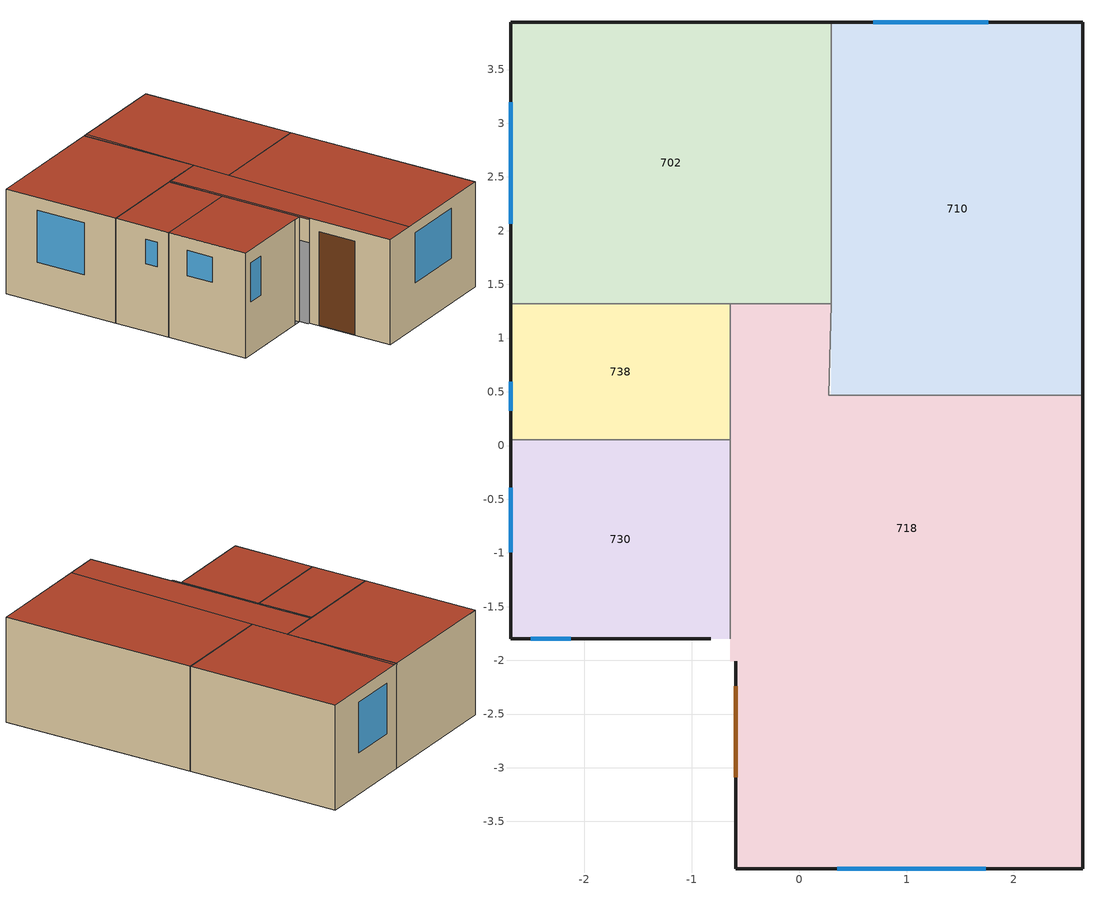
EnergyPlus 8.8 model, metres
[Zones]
702
 floor ground (1): 0.3,1.32 -2.69,1.32 -2.69,3.94 0.3,3.94 z0
 wall outside (7): 0.3,3.94 -2.69,3.94 -2.69,1.32 z0:2.35
 wall adiabatic (5): -2.69,1.32 -0.64,1.32 0.3,1.32 0.3,3.94 z0:2.35
 window (1001): -2.69,3.19 -2.69,2.06 z0.9:2.06
 roof outside (3): -2.69,1.32 0.3,1.32 0.3,3.94 -2.69,3.94 z2.35
710
 floor ground (1): 2.64,0.47 0.3,0.47 0.3,3.94 2.64,3.94 z0
 wall outside (7): 2.64,0.47 2.64,3.94 0.3,3.94 z0:2.35
 wall adiabatic (5): 0.3,3.94 0.3,1.32 0.27,0.47 2.64,0.47 z0:2.35
 window (1001): 1.76,3.94 0.69,3.94 z0.93:2.06
 roof outside (3): 0.3,1.32 0.38,3.94 0.3,3.94 z2.35; 0.27,0.47 2.64,0.47 2.64,3.94 0.38,3.94 z2.35
718
 floor ground (1): 2.64,-3.94 -0.59,-3.94 -0.59,-2.01 2.64,-2.01 z0; 0.27,0.47 -0.64,0.47 -0.64,1.32 0.3,1.32 z0; 2.64,-2.01 -0.64,-2.01 -0.64,0.47 2.64,0.47 z0
 wall outside (7): -0.59,-2.01 -0.59,-3.94 2.64,-3.94 2.64,0.47 z0:2.35
 wall adiabatic (6): 2.64,0.47 0.27,0.47 0.3,1.32 -0.64,1.32 z0:2.35
 wall adiabatic (5): -0.64,1.32 -0.64,0.05 -0.64,-1.8 z0:2.35
 window (1001): 0.36,-3.94 1.74,-3.94 z1.01:2.13
 door (9): -0.59,-2.24 -0.59,-3.09 z0:2.1
 roof outside (3): 0.14,-3.94 2.64,-3.94 2.64,0.47 0.27,0.47 z2.35; -0.64,-2.01 -0.59,-2.01 -0.59,1.32 -0.64,1.32 z2.35; -0.59,-3.94 0.14,-3.94 0.3,1.32 -0.59,1.32 z2.35
730
 floor ground (1): -0.64,-1.8 -2.69,-1.8 -2.69,0.05 -0.64,0.05 z0
 wall outside (7): -2.69,0.05 -2.69,-1.8 -0.82,-1.8 z0:2.35
 wall adiabatic (6): -0.64,-1.8 -0.64,0.05 -2.69,0.05 z0:2.35
 window (1001): -2.69,-0.39 -2.69,-0.99 z1.49:2.06; -2.5,-1.8 -2.13,-1.8 z1.18:2.06
 roof outside (3): -2.69,-1.8 -0.64,-1.8 -0.64,0.05 -2.69,0.05 z2.35
738
 floor ground (1): -0.64,0.05 -2.69,0.05 -2.69,1.32 -0.64,1.32 z0
 wall outside (7): -2.69,1.32 -2.69,0.05 z0:2.35
 wall adiabatic (6): -0.64,0.05 -0.64,1.32 -2.69,1.32 z0:2.35
 wall adiabatic (5): -2.69,0.05 -0.64,0.05 z0:2.35
 window (1001): -2.69,0.59 -2.69,0.32 z1.51:2.06
 roof outside (3): -2.69,0.05 -0.64,0.05 -0.64,1.32 -2.69,1.32 z2.35
[Building]
Building: North Axis {deg}=0; Terrain=Suburbs; Loads Convergence Tolerance Value=0.04; Temperature Convergence Tolerance Value {deltaC}=0.4; Solar Distribution=FullExterior; Maximum Number of Warmup Days=25; Minimum Number of Warmup Days=6
[Site:Location]
Talcahuano.Op1 (01-01:31-12)  (01-01:31-12): Latitude {deg}=-36.77; Longitude {deg}=-73.07; Time Zone {hr}=-4; Elevation {m}=16
[Site:GroundTemperature:BuildingSurface]
14, 14, 14, 14, 14, 14, 14, 14, 14, 14, 14, 14
[Site:GroundTemperature:FCfactorMethod]
16.22, 16.49, 15.89, 14.99, 12.69, 10.94, 9.79, 9.47, 10.13, 11.53, 13.37, 15.05
[Site:GroundTemperature:Shallow]
14, 14, 14, 14, 14, 14, 14, 14, 14, 14, 14, 14
[Site:GroundTemperature:Deep]
14, 14, 14, 14, 14, 14, 14, 14, 14, 14, 14, 14
[Site:GroundReflectance]
0.2, 0.2, 0.2, 0.2, 0.2, 0.2, 0.2, 0.2, 0.2, 0.2, 0.2, 0.2
[Site:GroundReflectance:SnowModifier]
1, 1
[Material] Roughness=Rough
Name | Thickness {m} | Conductivity {W/m-K} | Density {kg/m3} | Specific Heat {J/kg-K} | Thermal Absorptance | Solar Absorptance | Visible Absorptance
1_1_37 | 0.2998 | 0.04 | 10 | 1400 | 0.9 | 0.6 | 0.6
1_2_9 | 0.1 | 1.13 | 2000 | 1000 | 0.9 | 0.6 | 0.6
1_3_29 | 0.07 | 0.41 | 1200 | 840 | 0.9 | 0.73 | 0.73
1_4_34 | 0.03 | 0.14 | 650 | 1200 | 0.9 | 0.78 | 0.78
3_1_165 | 0.025 | 110 | 7200 | 380 | 0.3 | 0.3 | 0.3
3_2_4134 | 0.01 | 1 | 120 | 1674 | 0.9 | 0.7 | 0.7
5_1_27 | 0.015 | 0.25 | 900 | 1000 | 0.9 | 0.5 | 0.5
7_1_5134 | 0.015 | 0.72 | 1860 | 840 | 0.9 | 0.6 | 0.6
7_2_5122 | 0.15 | 0.72 | 1920 | 840 | 0.9 | 0.6 | 0.6
9_1_108 | 0.035 | 0.19 | 700 | 2390 | 0.9 | 0.5 | 0.5
[Material:NoMass] Roughness=Rough; Thermal Resistance {m2-K/W}=0.15; Thermal Absorptance=0.9; Solar Absorptance=0.7; Visible Absorptance=0.7
5_RVAL_2; 6_RVAL_2
[WindowMaterial:Glazing]
17: Optical Data Type=SpectralAverage; Thickness {m}=0.006; Solar Transmittance at Normal Incidence=0.48; Front Side Solar Reflectance at Normal Incidence=0.05; Back Side Solar Reflectance at Normal Incidence=0.05; Visible Transmittance at Normal Incidence=0.57; Front Side Visible Reflectance at Normal Incidence=0.06; Back Side Visible Reflectance at Normal Incidence=0.06; Infrared Transmittance at Normal Incidence=0; Front Side Infrared Hemispherical Emissivity=0.84; Back Side Infrared Hemispherical Emissivity=0.84; Conductivity {W/m-K}=0.9; Dirt Correction Factor for Solar and Visible Transmittance=1
[Construction]
1: 1_1_37, 1_2_9, 1_3_29, 1_4_34
3: 3_1_165, 3_2_4134
5: 5_1_27, 5_RVAL_2, 5_1_27
6: 5_1_27, 6_RVAL_2, 5_1_27
7: 7_1_5134, 7_2_5122, 7_1_5134
9: 9_1_108
1001: 17
[WindowProperty:FrameAndDivider]
1: Frame Width {m}=0.04; Frame Outside Projection {m}=0; Frame Inside Projection {m}=0; Frame Conductance {W/m2-K}=9.5; Ratio of Frame-Edge Glass Conductance to Center-Of-Glass Conductance=1; Frame Solar Absorptance=0.5; Frame Visible Absorptance=0.5; Frame Thermal Hemispherical Emissivity=0.9; Divider Type=DividedLite; Divider Width {m}=0.02; Number of Horizontal Dividers=1; Number of Vertical Dividers=1; Divider Outside Projection {m}=0; Divider Inside Projection {m}=0; Divider Conductance {W/m2-K}=9.5; Ratio of Divider-Edge Glass Conductance to Center-Of-Glass Conductance=1; Divider Solar Absorptance=0.5; Divider Visible Absorptance=0.5; Divider Thermal Hemispherical Emissivity=0.9; Outside Reveal Solar Absorptance=0.5; Inside Sill Depth {m}=0; Inside Sill Solar Absorptance=0.5; Inside Reveal Depth {m}=0; Inside Reveal Solar Absorptance=0.5
[Zone] Type=1; Multiplier=1; Zone Inside Convection Algorithm=TARP; Part of Total Floor Area=Yes
Name | Volume {m3} | Floor Area {m2}
702 | 18.3846 | 7.8233
710 | 19.1394 | 8.1444
718 | 35.6738 | 15.1804
730 | 8.8972 | 3.786
738 | 6.0869 | 2.5902
[PEOPLE] Number of People Calculation Method=People; Fraction Radiant=0.3; Sensible Heat Fraction=AutoCalculate; Carbon Dioxide Generation Rate {m3/s-W}=3.82e-08; Enable ASHRAE 55 Comfort Warnings=No; Mean Radiant Temperature Calculation Type=ZoneAveraged; Work Efficiency Schedule=Work efficiency; Clothing Insulation Calculation Method=ClothingInsulationSchedule; Air Velocity Schedule=AirVelocitySchedule
Name | Zone or ZoneList | Number of People Schedule | Number of People | Activity Level Schedule | Clothing Insulation Schedule
People 702 | 702 | RECAMARAS | 0.868386 | Activity Schedule 702 | Clothing Schedule 702
People 710 | 710 | RECAMARAS | 0.904028 | Activity Schedule 710 | Clothing Schedule 710
People 718 | 718 | SALA COMEDOR | 0.285392 | Activity Schedule 718 | Clothing Schedule 718
People 730 | 730 | COCINA | 0.0897282 | Activity Schedule 730 | Clothing Schedule 730
People 738 | 738 | BAO | 0.0484367 | Activity Schedule 738 | Clothing Schedule 738
[Lights] Design Level Calculation Method=LightingLevel; Return Air Fraction=0; Fraction Radiant=0.42; Fraction Visible=0.18; Fraction Replaceable=1
Name | Zone or ZoneList | Schedule | Lighting Level {W}
702 General lighting | 702 | RECAMARAS | 156.466
710 General lighting | 710 | RECAMARAS | 162.888
718 General lighting | 718 | SALA COMEDOR | 113.853
730 General lighting | 730 | COCINA | 56.79
738 General lighting | 738 | BAO | 19.4265
[ElectricEquipment] Design Level Calculation Method=EquipmentLevel; Fraction Latent=0; Fraction Radiant=0.2; Fraction Lost=0
Name | Zone or ZoneList | Schedule | Design Level {W}
702 Equipment 1 | 702 | RECAMARAS | 92.0802
710 Equipment 1 | 710 | RECAMARAS | 95.8596
718 Equipment 1 | 718 | SALA COMEDOR | 59.2036
730 Equipment 1 | 730 | Dwell_DomKitchen_Equip | 68.148
738 Equipment 1 | 738 | BAO | 4.3256
[ZoneInfiltration:DesignFlowRate] Schedule=On 24/7; Design Flow Rate Calculation Method=Flow/zone; Constant Term Coefficient=1; Temperature Term Coefficient=0; Velocity Term Coefficient=0; Velocity Squared Term Coefficient=0
Name | Zone or ZoneList | Design Flow Rate {m3/s}
702 Infiltration | 702 | 0.008682
710 Infiltration | 710 | 0.009038
718 Infiltration | 718 | 0.016846
730 Infiltration | 730 | 0.004201
738 Infiltration | 738 | 0.002874
[ZoneVentilation:DesignFlowRate] Schedule=8:00 - 18:00 Mon - Sat; Design Flow Rate Calculation Method=Flow/zone; Ventilation Type=NATURAL; Fan Pressure Rise {Pa}=0; Fan Total Efficiency=1; Constant Term Coefficient=1; Temperature Term Coefficient=0; Velocity Term Coefficient=0; Velocity Squared Term Coefficient=0; Minimum Indoor Temperature {C}=22; Maximum Indoor Temperature {C}=100; Delta Temperature {deltaC}=-50; Minimum Outdoor Temperature {C}=-100; Maximum Outdoor Temperature {C}=100; Maximum Wind Speed {m/s}=40
Name | Zone or ZoneList | Design Flow Rate {m3/s}
702 Nat Vent | 702 | 0.008684
710 Nat Vent | 710 | 0.00904
718 Nat Vent | 718 | 0.002854
730 Nat Vent | 730 | 0.001077
738 Nat Vent | 738 | 0.000581
[ZoneControl:Thermostat] Control Type Schedule=Zone Control Type Sched
Name | Zone or ZoneList | Control 1
702 Thermostat | 702 | Dual Setpoint - Zone 702
710 Thermostat | 710 | Dual Setpoint - Zone 710
718 Thermostat | 718 | Dual Setpoint - Zone 718
730 Thermostat | 730 | Dual Setpoint - Zone 730
738 Thermostat | 738 | Dual Setpoint - Zone 738
[ThermostatSetpoint:DualSetpoint]
Name | Heating Setpoint Temperature Schedule | Cooling Setpoint Temperature Schedule
Dual Setpoint - Zone 702 | 702 Heating Setpoint Schedule | 702 Cooling SP Sch
Dual Setpoint - Zone 710 | 710 Heating Setpoint Schedule | 710 Cooling SP Sch
Dual Setpoint - Zone 718 | 718 Heating Setpoint Schedule | 718 Cooling SP Sch
Dual Setpoint - Zone 730 | 730 Heating Setpoint Schedule | 730 Cooling SP Sch
Dual Setpoint - Zone 738 | 738 Heating Setpoint Schedule | 738 Cooling SP Sch
[ZoneHVAC:IdealLoadsAirSystem] Maximum Heating Supply Air Temperature {C}=35; Minimum Cooling Supply Air Temperature {C}=12; Maximum Heating Supply Air Humidity Ratio {kgWater/kgDryAir}=0.0156; Minimum Cooling Supply Air Humidity Ratio {kgWater/kgDryAir}=0.0077; Heating Limit=LimitCapacity; Dehumidification Control Type=None; Humidification Control Type=None; Outdoor Air Economizer Type=NoEconomizer
Name | Maximum Heating Air Flow Rate {m3/s} | Maximum Sensible Heating Capacity {W} | Cooling Limit | Maximum Cooling Air Flow Rate {m3/s} | Maximum Total Cooling Capacity {W} | Heating Availability Schedule | Cooling Availability Schedule
702 Ideal Loads Air | 0.142282 | 2236.34 | LimitFlowRateAndCapacity | 0.0860953 | 1249.12 | 702 Heating Availability Sch | 702 Cooling Availability Sch
710 Ideal Loads Air | 0.147588 | 2319.74 | LimitFlowRateAndCapacity | 0.0703626 | 1020.86 | 710 Heating Availability Sch | 710 Cooling Availability Sch
718 Ideal Loads Air | 0.200317 | 3390.69 | LimitFlowRateAndCapacity | 0.118785 | 1867.02 | 718 Heating Availability Sch | 718 Cooling Availability Sch
730 Ideal Loads Air | 0.0420845 | 864.996 | LimitFlowRateAndCapacity | 0.037859 | 595.0537 | 730 Heating Availability Sch | 730 Cooling Availability Sch
738 Ideal Loads Air | 0.0246713 | 507.089 |  | 0 |  | 738 Heating Availability Sch | 738 Cooling Availability Sch
[Zone equipment]
702: 702 Ideal Loads Air
710: 710 Ideal Loads Air
718: 718 Ideal Loads Air
730: 730 Ideal Loads Air
738: 738 Ideal Loads Air
[WaterUse:Equipment]
Name | Peak Flow Rate {m3/s} | Flow Rate Fraction Schedule | Target Temperature Schedule | Hot Water Supply Temperature Schedule | Cold Water Supply Temperature Schedule | Zone
DHW 718 | 2.23489e-07 | SALA COMEDOR | DHW Supply Temperature 718 | DHW Supply Temperature 718 | DHW Mains Temperature 718 | 718
DHW 730 | 9.21295e-08 | COCINA | DHW Supply Temperature 730 | DHW Supply Temperature 730 | DHW Mains Temperature 730 | 730
DHW 738 | 6.30306e-08 | BAO | DHW Supply Temperature 738 | DHW Supply Temperature 738 | DHW Mains Temperature 738 | 738
[Schedule:Day:Hourly]
Summer Control Type Day Sch; Winter Control Type Day Sch: 4, 4, 4, 4, 4, 4, 4, 4, 4, 4, 4, 4, 4, 4, 4, 4, 4, 4, 4, 4, 4, 4, 4, 4
[Schedule:Day:Interval]
11; 11_0_1_1: No, 24:00, 0
10004: No, 8:00, 0, 18:00, 1, 24:00, 0
11_-50_12_22; 11_-50_12_21; 11_-50_12_18: No, 24:00, -50
11_100_28_24; 11_100_28_25: No, 24:00, 100
10004_-50_12_21: No, 8:00, 12, 18:00, 21, 24:00, 12
10004_0_1_1: No, 8:00, 1, 18:00, 1, 24:00, 1
10004_100_28_25: No, 8:00, 28, 18:00, 25, 24:00, 28
[Schedule:Day:List]
1; 10005; 10005_0_1_1: No, 60, 0, 0, 0, 0, 0, 0, 0, 0, 1, 1, 1, 1, 1, 1, 1, 1, 1, 1, 0, 0, 0, 0, 0, 0
10000: No, 60, 0, 0, 0, 0, 0, 0, .55, .85, .85, .1, .1, .55, .85, .1, .1, .1, .1, .1, .55, .85, .1, .1, .1, 0
10001: No, 60, 0, 0, 0, 0, 0, 0, .15, .7, .7, .15, .15, .15, .7, .7, .15, .15, .15, .45, .45, .7, .45, .15, 0, 0
10002: No, 60, 1, 1, 1, 1, 1, 1, .2, .2, .2, .15, .15, .15, .15, .15, .15, .15, .15, .2, .2, .2, 1, 1, 1, 1
10003: No, 60, 1, 1, 1, 1, 1, 1, 1, 1, 1, 1, 1, 1, .45, .45, .45, .45, .45, .2, .2, .2, 1, 1, 1, 1
10003_-50_12_22: No, 60, 22, 22, 22, 22, 22, 22, 22, 22, 22, 22, 22, 22, 12, 12, 12, 12, 12, 12, 12, 12, 22, 22, 22, 22
10002_-50_12_22: No, 60, 22, 22, 22, 22, 22, 22, 12, 12, 12, 12, 12, 12, 12, 12, 12, 12, 12, 12, 12, 12, 22, 22, 22, 22
10003_0_1_1; 10002_0_1_1: No, 60, 1, 1, 1, 1, 1, 1, 1, 1, 1, 1, 1, 1, 1, 1, 1, 1, 1, 1, 1, 1, 1, 1, 1, 1
10003_100_28_24: No, 60, 24, 24, 24, 24, 24, 24, 24, 24, 24, 24, 24, 24, 28, 28, 28, 28, 28, 28, 28, 28, 24, 24, 24, 24
10002_100_28_24: No, 60, 24, 24, 24, 24, 24, 24, 28, 28, 28, 28, 28, 28, 28, 28, 28, 28, 28, 28, 28, 28, 24, 24, 24, 24
10005_-50_12_21: No, 60, -50, -50, -50, -50, -50, -50, -50, -50, 21, 21, 21, 21, 21, 21, 21, 21, 21, 21, -50, -50, -50, -50, -50, -50
10005_100_28_25: No, 60, 100, 100, 100, 100, 100, 100, 100, 100, 25, 25, 25, 25, 25, 25, 25, 25, 25, 25, 100, 100, 100, 100, 100, 100
10000_-50_12_18: No, 60, -50, -50, -50, -50, -50, -50, 18, 18, 18, 12, 12, 18, 18, 12, 12, 12, 12, 12, 18, 18, 12, 12, 12, -50
10000_0_1_1: No, 60, 0, 0, 0, 0, 0, 0, 1, 1, 1, 1, 1, 1, 1, 1, 1, 1, 1, 1, 1, 1, 1, 1, 1, 0
[Schedule:Week:Daily]
Summer Control Type Week Sch: Summer Control Type Day Sch, Summer Control Type Day Sch, Summer Control Type Day Sch, Summer Control Type Day Sch, Summer Control Type Day Sch, Summer Control Type Day Sch, Summer Control Type Day Sch, Summer Control Type Day Sch, Summer Control Type Day Sch, Summer Control Type Day Sch, Summer Control Type Day Sch, Summer Control Type Day Sch
Winter Control Type Week Sch: Winter Control Type Day Sch, Winter Control Type Day Sch, Winter Control Type Day Sch, Winter Control Type Day Sch, Winter Control Type Day Sch, Winter Control Type Day Sch, Winter Control Type Day Sch, Winter Control Type Day Sch, Winter Control Type Day Sch, Winter Control Type Day Sch, Winter Control Type Day Sch, Winter Control Type Day Sch
8:00 - 18:00 Mon - Sat_Jan; 8:00 - 18:00 Mon - Sat_Feb; 8:00 - 18:00 Mon - Sat_Mar; 8:00 - 18:00 Mon - Sat_Apr; 8:00 - 18:00 Mon - Sat_May; 8:00 - 18:00 Mon - Sat_Jun; 8:00 - 18:00 Mon - Sat_Jul; 8:00 - 18:00 Mon - Sat_Aug; 8:00 - 18:00 Mon - Sat_Sep; 8:00 - 18:00 Mon - Sat_Oct; 8:00 - 18:00 Mon - Sat_Nov; 8:00 - 18:00 Mon - Sat_Dec: 11, 1, 1, 1, 1, 1, 1, 11, 1, 11, 1, 1
BAO_Jan; BAO_Feb; BAO_Mar; BAO_Apr; BAO_May; BAO_Jun; BAO_Jul; BAO_Aug; BAO_Sep; BAO_Oct; BAO_Nov; BAO_Dec: 10000, 10000, 10000, 10000, 10000, 10000, 10000, 10000, 10000, 11, 10000, 10000
COCINA_Jan; COCINA_Feb; COCINA_Mar; COCINA_Apr; COCINA_May; COCINA_Jun; COCINA_Jul; COCINA_Aug; COCINA_Sep; COCINA_Oct; COCINA_Nov; COCINA_Dec: 10001, 10001, 10001, 10001, 10001, 10001, 10001, 10001, 10001, 11, 10001, 10001
RECAMARAS_Jan; RECAMARAS_Feb; RECAMARAS_Mar; RECAMARAS_Apr; RECAMARAS_May; RECAMARAS_Jun; RECAMARAS_Jul; RECAMARAS_Aug; RECAMARAS_Sep; RECAMARAS_Oct; RECAMARAS_Nov; RECAMARAS_Dec: 10003, 10002, 10002, 10002, 10002, 10002, 10003, 10003, 10002, 11, 10002, 10002
SALA COMEDOR_Jan; SALA COMEDOR_Feb; SALA COMEDOR_Mar; SALA COMEDOR_Apr; SALA COMEDOR_May; SALA COMEDOR_Jun; SALA COMEDOR_Jul; SALA COMEDOR_Aug; SALA COMEDOR_Sep; SALA COMEDOR_Oct; SALA COMEDOR_Nov; SALA COMEDOR_Dec: 10005, 10004, 10004, 10004, 10004, 10004, 10005, 10005, 10004, 11, 10004, 10004
702 Heating Setpoint Schedule_Jan; 702 Heating Setpoint Schedule_Feb; 702 Heating Setpoint Schedule_Mar; 702 Heating Setpoint Schedule_Apr; 702 Heating Setpoint Schedule_May; 702 Heating Setpoint Schedule_Jun; 702 Heating Setpoint Schedule_Jul; 702 Heating Setpoint Schedule_Aug; 702 Heating Setpoint Schedule_Sep; 702 Heating Setpoint Schedule_Oct; 702 Heating Setpoint Schedule_Nov; 702 Heating Setpoint Schedule_Dec; 710 Heating Setpoint Schedule_Jan; 710 Heating Setpoint Schedule_Feb; 710 Heating Setpoint Schedule_Mar; 710 Heating Setpoint Schedule_Apr; 710 Heating Setpoint Schedule_May; 710 Heating Setpoint Schedule_Jun; 710 Heating Setpoint Schedule_Jul; 710 Heating Setpoint Schedule_Aug; 710 Heating Setpoint Schedule_Sep; 710 Heating Setpoint Schedule_Oct; 710 Heating Setpoint Schedule_Nov; 710 Heating Setpoint Schedule_Dec: 10003_-50_12_22, 10002_-50_12_22, 10002_-50_12_22, 10002_-50_12_22, 10002_-50_12_22, 10002_-50_12_22, 10003_-50_12_22, 10003_-50_12_22, 10002_-50_12_22, 11_-50_12_22, 10002_-50_12_22, 10002_-50_12_22
702 Heating Availability Sch_Jan; 702 Heating Availability Sch_Feb; 702 Heating Availability Sch_Mar; 702 Heating Availability Sch_Apr; 702 Heating Availability Sch_May; 702 Heating Availability Sch_Jun; 702 Heating Availability Sch_Jul; 702 Heating Availability Sch_Aug; 702 Heating Availability Sch_Sep; 702 Heating Availability Sch_Oct; 702 Heating Availability Sch_Nov; 702 Heating Availability Sch_Dec; 702 Cooling Availability Sch_Jan; 702 Cooling Availability Sch_Feb; 702 Cooling Availability Sch_Mar; 702 Cooling Availability Sch_Apr; 702 Cooling Availability Sch_May; 702 Cooling Availability Sch_Jun; 702 Cooling Availability Sch_Jul; 702 Cooling Availability Sch_Aug; 702 Cooling Availability Sch_Sep; 702 Cooling Availability Sch_Oct; 702 Cooling Availability Sch_Nov; 702 Cooling Availability Sch_Dec; 710 Heating Availability Sch_Jan; 710 Heating Availability Sch_Feb; 710 Heating Availability Sch_Mar; 710 Heating Availability Sch_Apr; 710 Heating Availability Sch_May; 710 Heating Availability Sch_Jun; 710 Heating Availability Sch_Jul; 710 Heating Availability Sch_Aug; 710 Heating Availability Sch_Sep; 710 Heating Availability Sch_Oct; 710 Heating Availability Sch_Nov; 710 Heating Availability Sch_Dec; 710 Cooling Availability Sch_Jan; 710 Cooling Availability Sch_Feb; 710 Cooling Availability Sch_Mar; 710 Cooling Availability Sch_Apr; 710 Cooling Availability Sch_May; 710 Cooling Availability Sch_Jun; 710 Cooling Availability Sch_Jul; 710 Cooling Availability Sch_Aug; 710 Cooling Availability Sch_Sep; 710 Cooling Availability Sch_Oct; 710 Cooling Availability Sch_Nov; 710 Cooling Availability Sch_Dec: 10003_0_1_1, 10002_0_1_1, 10002_0_1_1, 10002_0_1_1, 10002_0_1_1, 10002_0_1_1, 10003_0_1_1, 10003_0_1_1, 10002_0_1_1, 11_0_1_1, 10002_0_1_1, 10002_0_1_1
702 Cooling SP Sch_Jan; 702 Cooling SP Sch_Feb; 702 Cooling SP Sch_Mar; 702 Cooling SP Sch_Apr; 702 Cooling SP Sch_May; 702 Cooling SP Sch_Jun; 702 Cooling SP Sch_Jul; 702 Cooling SP Sch_Aug; 702 Cooling SP Sch_Sep; 702 Cooling SP Sch_Oct; 702 Cooling SP Sch_Nov; 702 Cooling SP Sch_Dec; 710 Cooling SP Sch_Jan; 710 Cooling SP Sch_Feb; 710 Cooling SP Sch_Mar; 710 Cooling SP Sch_Apr; 710 Cooling SP Sch_May; 710 Cooling SP Sch_Jun; 710 Cooling SP Sch_Jul; 710 Cooling SP Sch_Aug; 710 Cooling SP Sch_Sep; 710 Cooling SP Sch_Oct; 710 Cooling SP Sch_Nov; 710 Cooling SP Sch_Dec: 10003_100_28_24, 10002_100_28_24, 10002_100_28_24, 10002_100_28_24, 10002_100_28_24, 10002_100_28_24, 10003_100_28_24, 10003_100_28_24, 10002_100_28_24, 11_100_28_24, 10002_100_28_24, 10002_100_28_24
718 Heating Setpoint Schedule_Jan; 718 Heating Setpoint Schedule_Feb; 718 Heating Setpoint Schedule_Mar; 718 Heating Setpoint Schedule_Apr; 718 Heating Setpoint Schedule_May; 718 Heating Setpoint Schedule_Jun; 718 Heating Setpoint Schedule_Jul; 718 Heating Setpoint Schedule_Aug; 718 Heating Setpoint Schedule_Sep; 718 Heating Setpoint Schedule_Oct; 718 Heating Setpoint Schedule_Nov; 718 Heating Setpoint Schedule_Dec: 10005_-50_12_21, 10004_-50_12_21, 10004_-50_12_21, 10004_-50_12_21, 10004_-50_12_21, 10004_-50_12_21, 10005_-50_12_21, 10005_-50_12_21, 10004_-50_12_21, 11_-50_12_21, 10004_-50_12_21, 10004_-50_12_21
718 Heating Availability Sch_Jan; 718 Heating Availability Sch_Feb; 718 Heating Availability Sch_Mar; 718 Heating Availability Sch_Apr; 718 Heating Availability Sch_May; 718 Heating Availability Sch_Jun; 718 Heating Availability Sch_Jul; 718 Heating Availability Sch_Aug; 718 Heating Availability Sch_Sep; 718 Heating Availability Sch_Oct; 718 Heating Availability Sch_Nov; 718 Heating Availability Sch_Dec; 718 Cooling Availability Sch_Jan; 718 Cooling Availability Sch_Feb; 718 Cooling Availability Sch_Mar; 718 Cooling Availability Sch_Apr; 718 Cooling Availability Sch_May; 718 Cooling Availability Sch_Jun; 718 Cooling Availability Sch_Jul; 718 Cooling Availability Sch_Aug; 718 Cooling Availability Sch_Sep; 718 Cooling Availability Sch_Oct; 718 Cooling Availability Sch_Nov; 718 Cooling Availability Sch_Dec: 10005_0_1_1, 10004_0_1_1, 10004_0_1_1, 10004_0_1_1, 10004_0_1_1, 10004_0_1_1, 10005_0_1_1, 10005_0_1_1, 10004_0_1_1, 11_0_1_1, 10004_0_1_1, 10004_0_1_1
718 Cooling SP Sch_Jan; 718 Cooling SP Sch_Feb; 718 Cooling SP Sch_Mar; 718 Cooling SP Sch_Apr; 718 Cooling SP Sch_May; 718 Cooling SP Sch_Jun; 718 Cooling SP Sch_Jul; 718 Cooling SP Sch_Aug; 718 Cooling SP Sch_Sep; 718 Cooling SP Sch_Oct; 718 Cooling SP Sch_Nov; 718 Cooling SP Sch_Dec: 10005_100_28_25, 10004_100_28_25, 10004_100_28_25, 10004_100_28_25, 10004_100_28_25, 10004_100_28_25, 10005_100_28_25, 10005_100_28_25, 10004_100_28_25, 11_100_28_25, 10004_100_28_25, 10004_100_28_25
738 Heating Setpoint Schedule_Jan; 738 Heating Setpoint Schedule_Feb; 738 Heating Setpoint Schedule_Mar; 738 Heating Setpoint Schedule_Apr; 738 Heating Setpoint Schedule_May; 738 Heating Setpoint Schedule_Jun; 738 Heating Setpoint Schedule_Jul; 738 Heating Setpoint Schedule_Aug; 738 Heating Setpoint Schedule_Sep; 738 Heating Setpoint Schedule_Oct; 738 Heating Setpoint Schedule_Nov; 738 Heating Setpoint Schedule_Dec: 10000_-50_12_18, 10000_-50_12_18, 10000_-50_12_18, 10000_-50_12_18, 10000_-50_12_18, 10000_-50_12_18, 10000_-50_12_18, 10000_-50_12_18, 10000_-50_12_18, 11_-50_12_18, 10000_-50_12_18, 10000_-50_12_18
738 Heating Availability Sch_Jan; 738 Heating Availability Sch_Feb; 738 Heating Availability Sch_Mar; 738 Heating Availability Sch_Apr; 738 Heating Availability Sch_May; 738 Heating Availability Sch_Jun; 738 Heating Availability Sch_Jul; 738 Heating Availability Sch_Aug; 738 Heating Availability Sch_Sep; 738 Heating Availability Sch_Oct; 738 Heating Availability Sch_Nov; 738 Heating Availability Sch_Dec: 10000_0_1_1, 10000_0_1_1, 10000_0_1_1, 10000_0_1_1, 10000_0_1_1, 10000_0_1_1, 10000_0_1_1, 10000_0_1_1, 10000_0_1_1, 11_0_1_1, 10000_0_1_1, 10000_0_1_1
[Schedule:Year]
8:00 - 18:00 Mon - Sat: 8:00 - 18:00 Mon - Sat_Jan, 1, 1, 1, 31, 8:00 - 18:00 Mon - Sat_Feb, 2, 1, 2, 28, 8:00 - 18:00 Mon - Sat_Mar, 3, 1, 3, 31, 8:00 - 18:00 Mon - Sat_Apr, 4, 1, 4, 30, 8:00 - 18:00 Mon - Sat_May, 5, 1, 5, 31, 8:00 - 18:00 Mon - Sat_Jun, 6, 1, 6, 30, 8:00 - 18:00 Mon - Sat_Jul, 7, 1, 7, 31, 8:00 - 18:00 Mon - Sat_Aug, 8, 1, 8, 31, 8:00 - 18:00 Mon - Sat_Sep, 9, 1, 9, 30, 8:00 - 18:00 Mon - Sat_Oct, 10, 1, 10, 31, 8:00 - 18:00 Mon - Sat_Nov, 11, 1, 11, 30, 8:00 - 18:00 Mon - Sat_Dec, 12, 1, 12, 31
BAO: BAO_Jan, 1, 1, 1, 31, BAO_Feb, 2, 1, 2, 28, BAO_Mar, 3, 1, 3, 31, BAO_Apr, 4, 1, 4, 30, BAO_May, 5, 1, 5, 31, BAO_Jun, 6, 1, 6, 30, BAO_Jul, 7, 1, 7, 31, BAO_Aug, 8, 1, 8, 31, BAO_Sep, 9, 1, 9, 30, BAO_Oct, 10, 1, 10, 31, BAO_Nov, 11, 1, 11, 30, BAO_Dec, 12, 1, 12, 31
COCINA: COCINA_Jan, 1, 1, 1, 31, COCINA_Feb, 2, 1, 2, 28, COCINA_Mar, 3, 1, 3, 31, COCINA_Apr, 4, 1, 4, 30, COCINA_May, 5, 1, 5, 31, COCINA_Jun, 6, 1, 6, 30, COCINA_Jul, 7, 1, 7, 31, COCINA_Aug, 8, 1, 8, 31, COCINA_Sep, 9, 1, 9, 30, COCINA_Oct, 10, 1, 10, 31, COCINA_Nov, 11, 1, 11, 30, COCINA_Dec, 12, 1, 12, 31
RECAMARAS: RECAMARAS_Jan, 1, 1, 1, 31, RECAMARAS_Feb, 2, 1, 2, 28, RECAMARAS_Mar, 3, 1, 3, 31, RECAMARAS_Apr, 4, 1, 4, 30, RECAMARAS_May, 5, 1, 5, 31, RECAMARAS_Jun, 6, 1, 6, 30, RECAMARAS_Jul, 7, 1, 7, 31, RECAMARAS_Aug, 8, 1, 8, 31, RECAMARAS_Sep, 9, 1, 9, 30, RECAMARAS_Oct, 10, 1, 10, 31, RECAMARAS_Nov, 11, 1, 11, 30, RECAMARAS_Dec, 12, 1, 12, 31
SALA COMEDOR: SALA COMEDOR_Jan, 1, 1, 1, 31, SALA COMEDOR_Feb, 2, 1, 2, 28, SALA COMEDOR_Mar, 3, 1, 3, 31, SALA COMEDOR_Apr, 4, 1, 4, 30, SALA COMEDOR_May, 5, 1, 5, 31, SALA COMEDOR_Jun, 6, 1, 6, 30, SALA COMEDOR_Jul, 7, 1, 7, 31, SALA COMEDOR_Aug, 8, 1, 8, 31, SALA COMEDOR_Sep, 9, 1, 9, 30, SALA COMEDOR_Oct, 10, 1, 10, 31, SALA COMEDOR_Nov, 11, 1, 11, 30, SALA COMEDOR_Dec, 12, 1, 12, 31
Zone Control Type Sched: Summer Control Type Week Sch, 1, 1, 3, 31, Winter Control Type Week Sch, 4, 1, 9, 30, Summer Control Type Week Sch, 10, 1, 12, 31
702 Heating Setpoint Schedule: 702 Heating Setpoint Schedule_Jan, 1, 1, 1, 31, 702 Heating Setpoint Schedule_Feb, 2, 1, 2, 28, 702 Heating Setpoint Schedule_Mar, 3, 1, 3, 31, 702 Heating Setpoint Schedule_Apr, 4, 1, 4, 30, 702 Heating Setpoint Schedule_May, 5, 1, 5, 31, 702 Heating Setpoint Schedule_Jun, 6, 1, 6, 30, 702 Heating Setpoint Schedule_Jul, 7, 1, 7, 31, 702 Heating Setpoint Schedule_Aug, 8, 1, 8, 31, 702 Heating Setpoint Schedule_Sep, 9, 1, 9, 30, 702 Heating Setpoint Schedule_Oct, 10, 1, 10, 31, 702 Heating Setpoint Schedule_Nov, 11, 1, 11, 30, 702 Heating Setpoint Schedule_Dec, 12, 1, 12, 31
702 Heating Availability Sch: 702 Heating Availability Sch_Jan, 1, 1, 1, 31, 702 Heating Availability Sch_Feb, 2, 1, 2, 28, 702 Heating Availability Sch_Mar, 3, 1, 3, 31, 702 Heating Availability Sch_Apr, 4, 1, 4, 30, 702 Heating Availability Sch_May, 5, 1, 5, 31, 702 Heating Availability Sch_Jun, 6, 1, 6, 30, 702 Heating Availability Sch_Jul, 7, 1, 7, 31, 702 Heating Availability Sch_Aug, 8, 1, 8, 31, 702 Heating Availability Sch_Sep, 9, 1, 9, 30, 702 Heating Availability Sch_Oct, 10, 1, 10, 31, 702 Heating Availability Sch_Nov, 11, 1, 11, 30, 702 Heating Availability Sch_Dec, 12, 1, 12, 31
702 Cooling SP Sch: 702 Cooling SP Sch_Jan, 1, 1, 1, 31, 702 Cooling SP Sch_Feb, 2, 1, 2, 28, 702 Cooling SP Sch_Mar, 3, 1, 3, 31, 702 Cooling SP Sch_Apr, 4, 1, 4, 30, 702 Cooling SP Sch_May, 5, 1, 5, 31, 702 Cooling SP Sch_Jun, 6, 1, 6, 30, 702 Cooling SP Sch_Jul, 7, 1, 7, 31, 702 Cooling SP Sch_Aug, 8, 1, 8, 31, 702 Cooling SP Sch_Sep, 9, 1, 9, 30, 702 Cooling SP Sch_Oct, 10, 1, 10, 31, 702 Cooling SP Sch_Nov, 11, 1, 11, 30, 702 Cooling SP Sch_Dec, 12, 1, 12, 31
702 Cooling Availability Sch: 702 Cooling Availability Sch_Jan, 1, 1, 1, 31, 702 Cooling Availability Sch_Feb, 2, 1, 2, 28, 702 Cooling Availability Sch_Mar, 3, 1, 3, 31, 702 Cooling Availability Sch_Apr, 4, 1, 4, 30, 702 Cooling Availability Sch_May, 5, 1, 5, 31, 702 Cooling Availability Sch_Jun, 6, 1, 6, 30, 702 Cooling Availability Sch_Jul, 7, 1, 7, 31, 702 Cooling Availability Sch_Aug, 8, 1, 8, 31, 702 Cooling Availability Sch_Sep, 9, 1, 9, 30, 702 Cooling Availability Sch_Oct, 10, 1, 10, 31, 702 Cooling Availability Sch_Nov, 11, 1, 11, 30, 702 Cooling Availability Sch_Dec, 12, 1, 12, 31
710 Heating Setpoint Schedule: 710 Heating Setpoint Schedule_Jan, 1, 1, 1, 31, 710 Heating Setpoint Schedule_Feb, 2, 1, 2, 28, 710 Heating Setpoint Schedule_Mar, 3, 1, 3, 31, 710 Heating Setpoint Schedule_Apr, 4, 1, 4, 30, 710 Heating Setpoint Schedule_May, 5, 1, 5, 31, 710 Heating Setpoint Schedule_Jun, 6, 1, 6, 30, 710 Heating Setpoint Schedule_Jul, 7, 1, 7, 31, 710 Heating Setpoint Schedule_Aug, 8, 1, 8, 31, 710 Heating Setpoint Schedule_Sep, 9, 1, 9, 30, 710 Heating Setpoint Schedule_Oct, 10, 1, 10, 31, 710 Heating Setpoint Schedule_Nov, 11, 1, 11, 30, 710 Heating Setpoint Schedule_Dec, 12, 1, 12, 31
710 Heating Availability Sch: 710 Heating Availability Sch_Jan, 1, 1, 1, 31, 710 Heating Availability Sch_Feb, 2, 1, 2, 28, 710 Heating Availability Sch_Mar, 3, 1, 3, 31, 710 Heating Availability Sch_Apr, 4, 1, 4, 30, 710 Heating Availability Sch_May, 5, 1, 5, 31, 710 Heating Availability Sch_Jun, 6, 1, 6, 30, 710 Heating Availability Sch_Jul, 7, 1, 7, 31, 710 Heating Availability Sch_Aug, 8, 1, 8, 31, 710 Heating Availability Sch_Sep, 9, 1, 9, 30, 710 Heating Availability Sch_Oct, 10, 1, 10, 31, 710 Heating Availability Sch_Nov, 11, 1, 11, 30, 710 Heating Availability Sch_Dec, 12, 1, 12, 31
710 Cooling SP Sch: 710 Cooling SP Sch_Jan, 1, 1, 1, 31, 710 Cooling SP Sch_Feb, 2, 1, 2, 28, 710 Cooling SP Sch_Mar, 3, 1, 3, 31, 710 Cooling SP Sch_Apr, 4, 1, 4, 30, 710 Cooling SP Sch_May, 5, 1, 5, 31, 710 Cooling SP Sch_Jun, 6, 1, 6, 30, 710 Cooling SP Sch_Jul, 7, 1, 7, 31, 710 Cooling SP Sch_Aug, 8, 1, 8, 31, 710 Cooling SP Sch_Sep, 9, 1, 9, 30, 710 Cooling SP Sch_Oct, 10, 1, 10, 31, 710 Cooling SP Sch_Nov, 11, 1, 11, 30, 710 Cooling SP Sch_Dec, 12, 1, 12, 31
710 Cooling Availability Sch: 710 Cooling Availability Sch_Jan, 1, 1, 1, 31, 710 Cooling Availability Sch_Feb, 2, 1, 2, 28, 710 Cooling Availability Sch_Mar, 3, 1, 3, 31, 710 Cooling Availability Sch_Apr, 4, 1, 4, 30, 710 Cooling Availability Sch_May, 5, 1, 5, 31, 710 Cooling Availability Sch_Jun, 6, 1, 6, 30, 710 Cooling Availability Sch_Jul, 7, 1, 7, 31, 710 Cooling Availability Sch_Aug, 8, 1, 8, 31, 710 Cooling Availability Sch_Sep, 9, 1, 9, 30, 710 Cooling Availability Sch_Oct, 10, 1, 10, 31, 710 Cooling Availability Sch_Nov, 11, 1, 11, 30, 710 Cooling Availability Sch_Dec, 12, 1, 12, 31
718 Heating Setpoint Schedule: 718 Heating Setpoint Schedule_Jan, 1, 1, 1, 31, 718 Heating Setpoint Schedule_Feb, 2, 1, 2, 28, 718 Heating Setpoint Schedule_Mar, 3, 1, 3, 31, 718 Heating Setpoint Schedule_Apr, 4, 1, 4, 30, 718 Heating Setpoint Schedule_May, 5, 1, 5, 31, 718 Heating Setpoint Schedule_Jun, 6, 1, 6, 30, 718 Heating Setpoint Schedule_Jul, 7, 1, 7, 31, 718 Heating Setpoint Schedule_Aug, 8, 1, 8, 31, 718 Heating Setpoint Schedule_Sep, 9, 1, 9, 30, 718 Heating Setpoint Schedule_Oct, 10, 1, 10, 31, 718 Heating Setpoint Schedule_Nov, 11, 1, 11, 30, 718 Heating Setpoint Schedule_Dec, 12, 1, 12, 31
718 Heating Availability Sch: 718 Heating Availability Sch_Jan, 1, 1, 1, 31, 718 Heating Availability Sch_Feb, 2, 1, 2, 28, 718 Heating Availability Sch_Mar, 3, 1, 3, 31, 718 Heating Availability Sch_Apr, 4, 1, 4, 30, 718 Heating Availability Sch_May, 5, 1, 5, 31, 718 Heating Availability Sch_Jun, 6, 1, 6, 30, 718 Heating Availability Sch_Jul, 7, 1, 7, 31, 718 Heating Availability Sch_Aug, 8, 1, 8, 31, 718 Heating Availability Sch_Sep, 9, 1, 9, 30, 718 Heating Availability Sch_Oct, 10, 1, 10, 31, 718 Heating Availability Sch_Nov, 11, 1, 11, 30, 718 Heating Availability Sch_Dec, 12, 1, 12, 31
718 Cooling SP Sch: 718 Cooling SP Sch_Jan, 1, 1, 1, 31, 718 Cooling SP Sch_Feb, 2, 1, 2, 28, 718 Cooling SP Sch_Mar, 3, 1, 3, 31, 718 Cooling SP Sch_Apr, 4, 1, 4, 30, 718 Cooling SP Sch_May, 5, 1, 5, 31, 718 Cooling SP Sch_Jun, 6, 1, 6, 30, 718 Cooling SP Sch_Jul, 7, 1, 7, 31, 718 Cooling SP Sch_Aug, 8, 1, 8, 31, 718 Cooling SP Sch_Sep, 9, 1, 9, 30, 718 Cooling SP Sch_Oct, 10, 1, 10, 31, 718 Cooling SP Sch_Nov, 11, 1, 11, 30, 718 Cooling SP Sch_Dec, 12, 1, 12, 31
718 Cooling Availability Sch: 718 Cooling Availability Sch_Jan, 1, 1, 1, 31, 718 Cooling Availability Sch_Feb, 2, 1, 2, 28, 718 Cooling Availability Sch_Mar, 3, 1, 3, 31, 718 Cooling Availability Sch_Apr, 4, 1, 4, 30, 718 Cooling Availability Sch_May, 5, 1, 5, 31, 718 Cooling Availability Sch_Jun, 6, 1, 6, 30, 718 Cooling Availability Sch_Jul, 7, 1, 7, 31, 718 Cooling Availability Sch_Aug, 8, 1, 8, 31, 718 Cooling Availability Sch_Sep, 9, 1, 9, 30, 718 Cooling Availability Sch_Oct, 10, 1, 10, 31, 718 Cooling Availability Sch_Nov, 11, 1, 11, 30, 718 Cooling Availability Sch_Dec, 12, 1, 12, 31
738 Heating Setpoint Schedule: 738 Heating Setpoint Schedule_Jan, 1, 1, 1, 31, 738 Heating Setpoint Schedule_Feb, 2, 1, 2, 28, 738 Heating Setpoint Schedule_Mar, 3, 1, 3, 31, 738 Heating Setpoint Schedule_Apr, 4, 1, 4, 30, 738 Heating Setpoint Schedule_May, 5, 1, 5, 31, 738 Heating Setpoint Schedule_Jun, 6, 1, 6, 30, 738 Heating Setpoint Schedule_Jul, 7, 1, 7, 31, 738 Heating Setpoint Schedule_Aug, 8, 1, 8, 31, 738 Heating Setpoint Schedule_Sep, 9, 1, 9, 30, 738 Heating Setpoint Schedule_Oct, 10, 1, 10, 31, 738 Heating Setpoint Schedule_Nov, 11, 1, 11, 30, 738 Heating Setpoint Schedule_Dec, 12, 1, 12, 31
738 Heating Availability Sch: 738 Heating Availability Sch_Jan, 1, 1, 1, 31, 738 Heating Availability Sch_Feb, 2, 1, 2, 28, 738 Heating Availability Sch_Mar, 3, 1, 3, 31, 738 Heating Availability Sch_Apr, 4, 1, 4, 30, 738 Heating Availability Sch_May, 5, 1, 5, 31, 738 Heating Availability Sch_Jun, 6, 1, 6, 30, 738 Heating Availability Sch_Jul, 7, 1, 7, 31, 738 Heating Availability Sch_Aug, 8, 1, 8, 31, 738 Heating Availability Sch_Sep, 9, 1, 9, 30, 738 Heating Availability Sch_Oct, 10, 1, 10, 31, 738 Heating Availability Sch_Nov, 11, 1, 11, 30, 738 Heating Availability Sch_Dec, 12, 1, 12, 31
[Schedule:Compact]
Work efficiency; 738 Cooling Availability Sch: Through: 12/31, For: AllDays, Until: 24:00, 0
AirVelocitySchedule: Through: 12/31, For: AllDays, Until: 24:00, .137
On 24/7: Through: 12/31, For: AllDays, Until: 24:00, 1
Dwell_DomKitchen_Equip: Through: 31 Dec, For: Weekdays SummerDesignDay, Until: 07:00, 0.06605, Until: 10:00, 1, Until: 19:00, 0.06605, Until: 23:00, 0.25284, Until: 24:00, 0.06605, For: Weekends, Until: 07:00, 0.06605, Until: 10:00, 1, Until: 19:00, 0.06605, Until: 23:00, 0.25284, Until: 24:00, 0.06605, For: Holidays, Until: 07:00, 0.06605, Until: 10:00, 1, Until: 19:00, 0.06605, Until: 23:00, 0.25284, Until: 24:00, 0.06605, For: WinterDesignDay AllOtherDays, Until: 24:00, 0
Activity Schedule 702; Activity Schedule 710: Through: 12/31, For: AllDays, Until: 24:00, 93.6
Clothing Schedule 702; Clothing Schedule 710; Clothing Schedule 718; Clothing Schedule 730; Clothing Schedule 738: Through: 4/1, For: AllDays, Until: 24:00, .5, Through: 9/30, For: AllDays, Until: 24:00, 1, Through: 12/31, For: AllDays, Until: 24:00, .5
Activity Schedule 718: Through: 12/31, For: AllDays, Until: 24:00, 99
DHW Supply Temperature 718; DHW Supply Temperature 730; DHW Supply Temperature 738: Through: 12/31, For: AllDays, Until: 24:00, 65
DHW Mains Temperature 718; DHW Mains Temperature 730; DHW Mains Temperature 738: Through: 12/31, For: AllDays, Until: 24:00, 10
Activity Schedule 730: Through: 12/31, For: AllDays, Until: 24:00, 162
Activity Schedule 738: Through: 12/31, For: AllDays, Until: 24:00, 108
730 Heating Setpoint Schedule: Through: 31 Dec, For: Weekdays SummerDesignDay, Until: 05:00, 12, Until: 10:00, 18, Until: 17:00, 12, Until: 23:00, 18, Until: 24:00, 12, For: WinterDesignDay, Until: 24:00, 18, For: Weekends, Until: 05:00, 12, Until: 10:00, 18, Until: 17:00, 12, Until: 23:00, 18, Until: 24:00, 12, For: Holidays, Until: 05:00, 12, Until: 10:00, 18, Until: 17:00, 12, Until: 23:00, 18, Until: 24:00, 12, For: AllOtherDays, Until: 24:00, -50
730 Heating Availability Sch: Through: 31 Dec, For: Weekdays SummerDesignDay, Until: 05:00, 1, Until: 10:00, 1, Until: 17:00, 1, Until: 23:00, 1, Until: 24:00, 1, For: WinterDesignDay, Until: 24:00, 1, For: Weekends, Until: 05:00, 1, Until: 10:00, 1, Until: 17:00, 1, Until: 23:00, 1, Until: 24:00, 1, For: Holidays, Until: 05:00, 1, Until: 10:00, 1, Until: 17:00, 1, Until: 23:00, 1, Until: 24:00, 1, For: AllOtherDays, Until: 24:00, 0
730 Cooling SP Sch: Through: 31 Dec, For: Weekdays SummerDesignDay, Until: 05:00, 100, Until: 10:00, 25, Until: 17:00, 100, Until: 24:00, 25, For: Weekends, Until: 05:00, 100, Until: 10:00, 25, Until: 17:00, 100, Until: 24:00, 25, For: Holidays, Until: 05:00, 100, Until: 10:00, 25, Until: 17:00, 100, Until: 24:00, 25, For: WinterDesignDay AllOtherDays, Until: 24:00, 100
730 Cooling Availability Sch: Through: 31 Dec, For: Weekdays SummerDesignDay, Until: 05:00, 0, Until: 10:00, 1, Until: 17:00, 0, Until: 24:00, 1, For: Weekends, Until: 05:00, 0, Until: 10:00, 1, Until: 17:00, 0, Until: 24:00, 1, For: Holidays, Until: 05:00, 0, Until: 10:00, 1, Until: 17:00, 0, Until: 24:00, 1, For: WinterDesignDay AllOtherDays, Until: 24:00, 0
738 Cooling SP Sch: Through: 12/31, For: AllDays, Until: 24:00, 100
